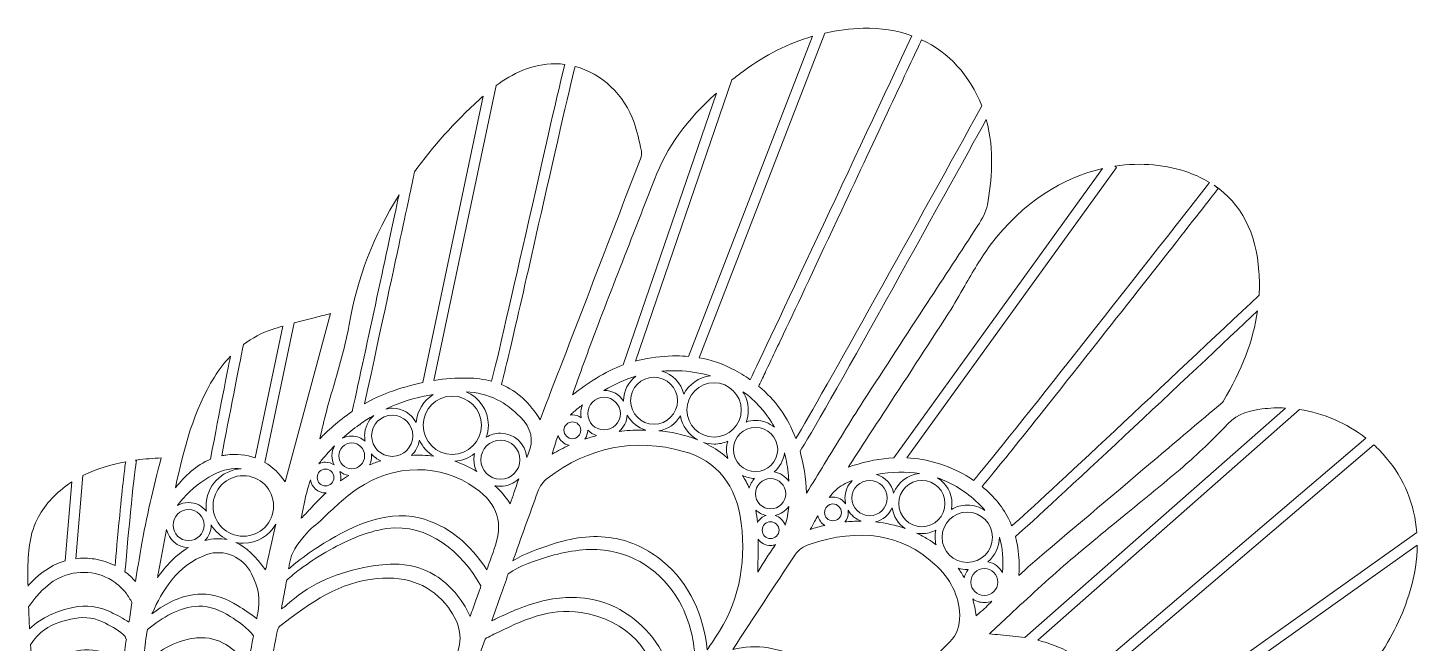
# Model space of a CAD drawing. Header units: millimetres. Extents: x -1647 to 2455, y -685 to 37.
# Drawn here: x -728.1 to -328.8, y -152.1 to 24.8 of the extents above; entities that cross this region are included whole.
import ezdxf

# ---------------------------------------------------------------- set-up
doc = ezdxf.new("R2010")
doc.units = ezdxf.units.MM
doc.header["$MEASUREMENT"] = 0
doc.layers.add('Layer 3', color=7, linetype='Continuous')

msp = doc.modelspace()

# ---------------------------------------------------------------- linework, layer by layer
at = {"layer": 'Layer 3', "lineweight": 0}
for points, knots in [([(-488.04, 24.69), (-482.97, 24.83), (-478.25, 24.08), (-473.99, 22.55), (-489.28, -10.12), (-515.58, -66.22), (-520.48, -76.31), (-522.05, -75.21), (-523.73, -74.19), (-525.53, -73.25), (-528.55, -71.69), (-531.75, -70.62), (-535.15, -70.02), (-535.15, -70.02), (-499.04, 23.3), (-499.04, 23.3), (-495.44, 24.12), (-491.77, 24.58), (-488.04, 24.69)], [0, 0, 0, 0, 1, 1, 1, 2, 2, 2, 3, 3, 3, 4, 4, 4, 5, 5, 5, 6, 6, 6, 6]), ([(-522.4, 12.38), (-516.11, 17.01), (-509.49, 20.35), (-502.62, 22.38), (-502.62, 22.38), (-538.21, -69.63), (-538.21, -69.63), (-539.34, -69.53), (-540.49, -69.48), (-541.67, -69.48), (-544.75, -69.48), (-547.99, -69.81), (-551.41, -70.49), (-552.09, -70.63), (-552.76, -70.79), (-553.42, -70.96), (-553.42, -70.96), (-525.74, 9.83), (-525.74, 9.83), (-524.66, 10.69), (-523.55, 11.54), (-522.4, 12.38)], [0, 0, 0, 0, 1, 1, 1, 2, 2, 2, 3, 3, 3, 4, 4, 4, 5, 5, 5, 6, 6, 6, 7, 7, 7, 7]), ([(-453.94, 2.35), (-470.94, -28.55), (-500.2, -81.39), (-507.36, -93.19), (-509.66, -87.16), (-513.21, -82.18), (-518.05, -78.17), (-518.04, -78.16), (-518.04, -78.15), (-518.03, -78.14), (-517.66, -77.38), (-517.12, -76.26), (-516.45, -74.84), (-515.16, -72.16), (-513.3, -68.22), (-510.89, -63.12), (-506.84, -54.55), (-501.22, -42.6), (-494.18, -27.6), (-484.44, -6.83), (-474.62, 14.15), (-471.22, 21.4), (-463.41, 17.77), (-457.39, 11.23), (-453.94, 2.35)], [0, 0, 0, 0, 1, 1, 1, 2, 2, 2, 3, 3, 3, 4, 4, 4, 5, 5, 5, 6, 6, 6, 7, 7, 7, 8, 8, 8, 8]), ([(-576.37, 14.47), (-576.37, 14.47), (-576.35, 14.47), (-576.35, 14.47), (-575.47, 14.47), (-574.6, 14.41), (-573.73, 14.3), (-575.08, 9.14), (-578.07, -3.87), (-584.2, -30.94), (-588.52, -50), (-593.36, -71.34), (-594.82, -76.76), (-596.95, -76.18), (-599.25, -75.87), (-601.72, -75.84), (-604.93, -75.8), (-608.14, -76.03), (-611.4, -76.54), (-611.4, -76.54), (-593.52, 8.21), (-593.52, 8.21), (-588.95, 11.6), (-583.28, 14.46), (-576.37, 14.47)], [0, 0, 0, 0, 1, 1, 1, 2, 2, 2, 3, 3, 3, 4, 4, 4, 5, 5, 5, 6, 6, 6, 7, 7, 7, 8, 8, 8, 8]), ([(-570.79, 13.73), (-563.19, 11.69), (-556.61, 5.61), (-553.84, -2.44), (-552.97, -4.98), (-552.4, -7.55), (-551.74, -10.66), (-551.62, -11.23), (-551.73, -12.04), (-552.04, -12.83), (-561.07, -36.39), (-570.3, -60.33), (-579.22, -83.48), (-579.22, -83.48), (-580.89, -87.82), (-580.89, -87.82), (-583.78, -82.98), (-587.45, -79.63), (-591.98, -77.73), (-591.8, -77.05), (-591.57, -76.14), (-591.27, -74.96), (-590.66, -72.51), (-589.83, -68.99), (-588.72, -64.2), (-586.65, -55.31), (-583.92, -43.26), (-581.28, -31.61), (-577.1, -13.19), (-572.45, 7.34), (-570.79, 13.73)], [0, 0, 0, 0, 1, 1, 1, 2, 2, 2, 3, 3, 3, 4, 4, 4, 5, 5, 5, 6, 6, 6, 7, 7, 7, 8, 8, 8, 9, 9, 9, 10, 10, 10, 10]), ([(-598.29, 4.22), (-597.95, 4.54), (-597.59, 4.86), (-597.23, 5.18), (-597.23, 5.18), (-614.59, -77.13), (-614.59, -77.13), (-617.74, -77.8), (-620.94, -78.72), (-624.22, -79.91), (-626.75, -80.83), (-629.12, -81.97), (-631.3, -83.21), (-621.01, -35.72), (-617.9, -21.1), (-616.97, -16.53), (-611.77, -9.35), (-605.55, -2.45), (-598.29, 4.22)], [0, 0, 0, 0, 1, 1, 1, 2, 2, 2, 3, 3, 3, 4, 4, 4, 5, 5, 5, 6, 6, 6, 6]), ([(-548.02, -18.8), (-544.46, -9.6), (-538.7, -1.54), (-530.19, 6.08), (-530.19, 6.08), (-556.97, -72.07), (-556.97, -72.07), (-562.45, -74.11), (-567.2, -77.29), (-571.59, -80.68), (-571.11, -79.36), (-570.64, -78.05), (-570.17, -76.74), (-568.28, -71.47), (-566.32, -66.04), (-564.29, -60.73), (-560.91, -51.89), (-557.41, -42.92), (-554.03, -34.24), (-552.02, -29.09), (-550.01, -23.95), (-548.02, -18.8)], [0, 0, 0, 0, 1, 1, 1, 2, 2, 2, 3, 3, 3, 4, 4, 4, 5, 5, 5, 6, 6, 6, 7, 7, 7, 7]), ([(-452.64, -1.51), (-452.64, -1.53), (-452.63, -1.55), (-452.63, -1.56), (-452.63, -1.56), (-452.63, -1.56), (-452.63, -1.56), (-450.11, -10.45), (-451.14, -19.32), (-452.31, -26.07), (-452.67, -28.09), (-453.85, -30.12), (-455.07, -32), (-459.86, -39.4), (-464.77, -46.89), (-469.51, -54.15), (-475.58, -63.43), (-481.86, -73.03), (-487.97, -82.52), (-491.82, -88.5), (-495.58, -94.67), (-499.21, -100.64), (-500.87, -103.36), (-502.58, -106.18), (-504.28, -108.94), (-504.5, -104.57), (-505.13, -100.55), (-506.16, -96.87), (-501.27, -89.68), (-463.57, -21.35), (-452.64, -1.51)], [0, 0, 0, 0, 1, 1, 1, 2, 2, 2, 3, 3, 3, 4, 4, 4, 5, 5, 5, 6, 6, 6, 7, 7, 7, 8, 8, 8, 9, 9, 9, 10, 10, 10, 10]), ([(-419.19, -15.63), (-419.19, -15.63), (-479.18, -98.79), (-479.18, -98.79), (-483.01, -98.97), (-486.95, -99.71), (-490.99, -101.01), (-491.39, -101.14), (-491.79, -101.27), (-492.24, -101.43), (-492.05, -101.08), (-491.88, -100.78), (-491.69, -100.49), (-488.59, -95.75), (-485.49, -91.01), (-482.39, -86.27), (-476.16, -76.75), (-469.72, -66.91), (-463.45, -57.18), (-461.8, -54.61), (-460.26, -51.92), (-458.78, -49.31), (-456.53, -45.38), (-454.21, -41.31), (-451.48, -37.68), (-442.04, -25.09), (-430.43, -18.22), (-419.19, -15.63)], [0, 0, 0, 0, 1, 1, 1, 2, 2, 2, 3, 3, 3, 4, 4, 4, 5, 5, 5, 6, 6, 6, 7, 7, 7, 8, 8, 8, 9, 9, 9, 9]), ([(-394.42, -16.8), (-392.25, -17.59), (-390.25, -18.54), (-388.43, -19.64), (-412.8, -50.81), (-448.78, -96.52), (-456.26, -105.25), (-456.95, -104.78), (-457.68, -104.33), (-458.43, -103.89), (-463.78, -100.77), (-469.48, -99.07), (-475.48, -98.79), (-475.48, -98.79), (-415.24, -15.28), (-415.24, -15.28), (-415.24, -15.28), (-415.69, -14.95), (-415.69, -14.95), (-408.02, -13.77), (-400.65, -14.54), (-394.42, -16.8)], [0, 0, 0, 0, 1, 1, 1, 2, 2, 2, 3, 3, 3, 4, 4, 4, 5, 5, 5, 6, 6, 6, 7, 7, 7, 7]), ([(-639.99, -77.32), (-638.4, -71.85), (-636.75, -66.19), (-635.76, -60.49), (-633.42, -47.18), (-628.68, -34.8), (-621.42, -23.16), (-624.51, -37.66), (-630.75, -66.49), (-634.85, -85.43), (-638.94, -88.22), (-642.15, -91.19), (-644.22, -93.31), (-643.62, -90.8), (-642.84, -87.6), (-642.3, -85.55), (-641.58, -82.8), (-640.77, -80.02), (-639.99, -77.32)], [0, 0, 0, 0, 1, 1, 1, 2, 2, 2, 3, 3, 3, 4, 4, 4, 5, 5, 5, 6, 6, 6, 6]), ([(-385.97, -21.37), (-385.97, -21.37), (-387.15, -20.45), (-387.15, -20.45), (-379.37, -25.69), (-375.04, -34.01), (-374.25, -45.28), (-374.09, -47.52), (-374.08, -49.76), (-374.21, -52.01), (-399.66, -76.01), (-435.69, -109.8), (-445.3, -118.34), (-445.49, -117.87), (-445.68, -117.4), (-445.9, -116.95), (-447.67, -113.18), (-450.33, -109.86), (-453.85, -107.03), (-450.77, -103.44), (-442.62, -93.4), (-419.9, -64.59), (-403, -43.15), (-386.14, -21.59), (-385.97, -21.37)], [0, 0, 0, 0, 1, 1, 1, 2, 2, 2, 3, 3, 3, 4, 4, 4, 5, 5, 5, 6, 6, 6, 7, 7, 7, 8, 8, 8, 8]), ([(-645.42, -58.4), (-644.01, -58.05), (-642.56, -57.68), (-641.1, -57.3), (-641.1, -57.3), (-654.13, -105.64), (-654.13, -105.64), (-655.84, -103.25), (-657.78, -101.4), (-659.94, -100.1), (-659.94, -100.1), (-651.52, -59.98), (-651.52, -59.98), (-649.53, -59.44), (-647.5, -58.93), (-645.42, -58.4)], [0, 0, 0, 0, 1, 1, 1, 2, 2, 2, 3, 3, 3, 4, 4, 4, 5, 5, 5, 5]), ([(-384.53, -82.57), (-384.79, -82.99), (-385.28, -83.37), (-385.8, -83.77), (-386.01, -83.94), (-386.22, -84.1), (-386.42, -84.27), (-392.04, -89.02), (-397.67, -93.78), (-403.3, -98.54), (-414.71, -108.17), (-426.5, -118.13), (-438.08, -127.95), (-439.74, -129.35), (-441.36, -130.85), (-442.92, -132.3), (-443.03, -132.4), (-443.13, -132.49), (-443.23, -132.59), (-443, -128.54), (-443.35, -124.8), (-444.27, -121.39), (-434.7, -113.08), (-393.15, -73.99), (-374.67, -56.57), (-375.9, -65.03), (-379.16, -73.62), (-384.53, -82.57)], [0, 0, 0, 0, 1, 1, 1, 2, 2, 2, 3, 3, 3, 4, 4, 4, 5, 5, 5, 6, 6, 6, 7, 7, 7, 8, 8, 8, 9, 9, 9, 9]), ([(-657.9, -61.87), (-656.86, -61.53), (-655.82, -61.21), (-654.78, -60.9), (-654.78, -60.9), (-662.72, -98.76), (-662.72, -98.76), (-665.28, -97.83), (-668.09, -97.57), (-671.16, -97.97), (-671.58, -98.03), (-671.99, -98.1), (-672.39, -98.18), (-670.21, -86.86), (-667.45, -72.71), (-666.11, -66.18), (-663.6, -64.29), (-660.86, -62.85), (-657.9, -61.87)], [0, 0, 0, 0, 1, 1, 1, 2, 2, 2, 3, 3, 3, 4, 4, 4, 5, 5, 5, 6, 6, 6, 6]), ([(-674.5, -75.55), (-673.09, -73.29), (-671.53, -71.28), (-669.85, -69.52), (-670.93, -74.91), (-672.71, -83.95), (-675.64, -99.17), (-679.75, -100.88), (-682.88, -103.99), (-685.71, -107.4), (-683.19, -95.93), (-680.48, -85.11), (-674.5, -75.55)], [0, 0, 0, 0, 1, 1, 1, 2, 2, 2, 3, 3, 3, 4, 4, 4, 4]), ([(-556.87, -82.36), (-556.87, -82.39), (-556.87, -82.42), (-556.87, -82.45), (-558.06, -80.61), (-560.13, -79.38), (-562.48, -79.38), (-562.5, -79.38), (-562.52, -79.39), (-562.53, -79.39), (-559.48, -77.61), (-556.42, -76.26), (-553.31, -75.33), (-555.47, -76.92), (-556.87, -79.48), (-556.87, -82.36)], [0, 0, 0, 0, 1, 1, 1, 2, 2, 2, 3, 3, 3, 4, 4, 4, 5, 5, 5, 5]), ([(-541.38, -82.36), (-541.38, -86.08), (-544.4, -89.11), (-548.12, -89.11), (-551.84, -89.11), (-554.87, -86.08), (-554.87, -82.36), (-554.87, -78.64), (-551.84, -75.62), (-548.12, -75.62), (-544.4, -75.62), (-541.38, -78.64), (-541.38, -82.36)], [0, 0, 0, 0, 1, 1, 1, 2, 2, 2, 3, 3, 3, 4, 4, 4, 4]), ([(-539.58, -80.49), (-540.28, -77.28), (-542.75, -74.72), (-545.92, -73.9), (-544.37, -73.76), (-542.81, -73.71), (-541.22, -73.76), (-537.92, -73.85), (-534.79, -74.36), (-531.88, -75.23), (-535.23, -75.58), (-538.09, -77.63), (-539.58, -80.49)], [0, 0, 0, 0, 1, 1, 1, 2, 2, 2, 3, 3, 3, 4, 4, 4, 4]), ([(-584.31, -97.76), (-584.44, -98.06), (-584.56, -98.36), (-584.68, -98.66), (-585.02, -94.77), (-588.29, -91.7), (-592.27, -91.7), (-593.76, -91.7), (-595.15, -92.13), (-596.33, -92.88), (-595.94, -91.79), (-595.73, -90.62), (-595.73, -89.4), (-595.73, -85.1), (-598.36, -81.4), (-602.1, -79.82), (-599.07, -79.95), (-596.07, -80.57), (-593.18, -82.06), (-590.97, -83.19), (-588.76, -84.85), (-586.61, -87), (-583.3, -90.3), (-582.57, -93.72), (-584.31, -97.76)], [0, 0, 0, 0, 1, 1, 1, 2, 2, 2, 3, 3, 3, 4, 4, 4, 5, 5, 5, 6, 6, 6, 7, 7, 7, 8, 8, 8, 8]), ([(-530.86, -92.82), (-535.17, -92.82), (-538.68, -89.31), (-538.68, -85), (-538.68, -80.69), (-535.17, -77.18), (-530.86, -77.18), (-526.54, -77.18), (-523.04, -80.69), (-523.04, -85), (-523.04, -89.31), (-526.54, -92.82), (-530.86, -92.82)], [0, 0, 0, 0, 1, 1, 1, 2, 2, 2, 3, 3, 3, 4, 4, 4, 4]), ([(-522.55, -79.77), (-518.82, -82.43), (-515.76, -85.89), (-513.53, -90), (-514.99, -88.76), (-516.87, -88.01), (-518.93, -88.01), (-519.89, -88.01), (-520.81, -88.18), (-521.67, -88.48), (-521.26, -87.4), (-521.03, -86.22), (-521.03, -85), (-521.03, -83.08), (-521.59, -81.28), (-522.55, -79.77)], [0, 0, 0, 0, 1, 1, 1, 2, 2, 2, 3, 3, 3, 4, 4, 4, 5, 5, 5, 5]), ([(-616.46, -88.6), (-617.81, -86.17), (-620.41, -84.52), (-623.38, -84.52), (-624.01, -84.52), (-624.63, -84.6), (-625.22, -84.74), (-621.24, -82.85), (-617.03, -81.53), (-612.56, -80.77), (-612.25, -80.71), (-611.94, -80.66), (-611.62, -80.61), (-614.33, -82.31), (-616.2, -85.24), (-616.46, -88.6)], [0, 0, 0, 0, 1, 1, 1, 2, 2, 2, 3, 3, 3, 4, 4, 4, 5, 5, 5, 5]), ([(-597.73, -89.4), (-597.73, -94.02), (-601.49, -97.78), (-606.11, -97.78), (-610.73, -97.78), (-614.49, -94.02), (-614.49, -89.4), (-614.49, -84.78), (-610.73, -81.02), (-606.11, -81.02), (-601.49, -81.02), (-597.73, -84.78), (-597.73, -89.4)], [0, 0, 0, 0, 1, 1, 1, 2, 2, 2, 3, 3, 3, 4, 4, 4, 4]), ([(-569.07, -87.23), (-569.78, -86.73), (-570.65, -86.44), (-571.59, -86.44), (-571.79, -86.44), (-571.98, -86.46), (-572.17, -86.48), (-571.88, -86.18), (-571.57, -85.88), (-571.23, -85.6), (-570.37, -84.88), (-569.52, -84.19), (-568.67, -83.54), (-568.99, -84.32), (-569.17, -85.18), (-569.17, -86.07), (-569.17, -86.47), (-569.13, -86.86), (-569.07, -87.23)], [0, 0, 0, 0, 1, 1, 1, 2, 2, 2, 3, 3, 3, 4, 4, 4, 5, 5, 5, 6, 6, 6, 6]), ([(-562.48, -81.38), (-559.9, -81.38), (-557.79, -83.49), (-557.79, -86.07), (-557.79, -88.66), (-559.9, -90.76), (-562.48, -90.76), (-565.07, -90.76), (-567.17, -88.66), (-567.17, -86.07), (-567.17, -83.49), (-565.07, -81.38), (-562.48, -81.38)], [0, 0, 0, 0, 1, 1, 1, 2, 2, 2, 3, 3, 3, 4, 4, 4, 4]), ([(-631.3, -92.44), (-631.3, -92.98), (-631.24, -93.51), (-631.14, -94.02), (-632.16, -93.08), (-633.51, -92.5), (-635.01, -92.5), (-635.95, -92.5), (-636.84, -92.73), (-637.63, -93.14), (-636.08, -91.74), (-634.49, -90.45), (-632.86, -89.28), (-632.86, -89.28), (-632.62, -89.33), (-632.62, -89.33), (-632.6, -89.24), (-632.58, -89.15), (-632.56, -89.06), (-631.3, -88.16), (-630, -87.33), (-628.68, -86.57), (-630.29, -88.02), (-631.3, -90.11), (-631.3, -92.44)], [0, 0, 0, 0, 1, 1, 1, 2, 2, 2, 3, 3, 3, 4, 4, 4, 5, 5, 5, 6, 6, 6, 7, 7, 7, 8, 8, 8, 8]), ([(-623.38, -86.52), (-620.12, -86.52), (-617.47, -89.18), (-617.47, -92.44), (-617.47, -95.7), (-620.12, -98.36), (-623.38, -98.36), (-626.64, -98.36), (-629.3, -95.7), (-629.3, -92.44), (-629.3, -89.18), (-626.64, -86.52), (-623.38, -86.52)], [0, 0, 0, 0, 1, 1, 1, 2, 2, 2, 3, 3, 3, 4, 4, 4, 4]), ([(-550.43, -90.8), (-550.88, -90.79), (-551.34, -90.78), (-551.79, -90.78), (-553.95, -90.78), (-556.07, -90.91), (-558.16, -91.17), (-556.82, -90.03), (-555.94, -88.38), (-555.82, -86.52), (-554.69, -88.6), (-552.75, -90.17), (-550.43, -90.8)], [0, 0, 0, 0, 1, 1, 1, 2, 2, 2, 3, 3, 3, 4, 4, 4, 4]), ([(-535.6, -93.59), (-539.64, -91.97), (-543.64, -91.28), (-546.77, -91.01), (-544.1, -90.59), (-541.82, -88.96), (-540.53, -86.7), (-540.01, -89.67), (-538.15, -92.18), (-535.6, -93.59)], [0, 0, 0, 0, 1, 1, 1, 2, 2, 2, 3, 3, 3, 3]), ([(-373.33, -84.72), (-371.1, -84.44), (-368.85, -84.36), (-366.62, -84.47), (-366.62, -84.47), (-441.53, -150.46), (-441.53, -150.46), (-443.81, -150.1), (-446.15, -149.88), (-448.58, -149.66), (-449.61, -149.56), (-450.67, -149.46), (-451.74, -149.35), (-449.8, -147.56), (-447.86, -145.76), (-445.98, -144), (-440.6, -138.98), (-435.03, -133.8), (-429.38, -128.95), (-423.64, -124.03), (-417.68, -119.17), (-411.92, -114.47), (-406.98, -110.45), (-401.88, -106.28), (-396.93, -102.09), (-392.73, -98.54), (-388.5, -94.52), (-383.22, -89.04), (-380.25, -85.96), (-376.55, -85.13), (-373.33, -84.72)], [0, 0, 0, 0, 1, 1, 1, 2, 2, 2, 3, 3, 3, 4, 4, 4, 5, 5, 5, 6, 6, 6, 7, 7, 7, 8, 8, 8, 9, 9, 9, 10, 10, 10, 10]), ([(-362.55, -84.88), (-355.67, -85.93), (-349.09, -88.76), (-343.57, -93.08), (-343.57, -93.08), (-421.88, -159.88), (-421.88, -159.88), (-425.74, -155.8), (-431.06, -152.9), (-437.81, -151.2), (-437.82, -151.2), (-437.82, -151.2), (-437.83, -151.2), (-437.83, -151.2), (-362.55, -84.88), (-362.55, -84.88)], [0, 0, 0, 0, 1, 1, 1, 2, 2, 2, 3, 3, 3, 4, 4, 4, 5, 5, 5, 5]), ([(-571.59, -88.44), (-570.26, -88.44), (-569.17, -89.52), (-569.17, -90.85), (-569.17, -92.18), (-570.26, -93.27), (-571.59, -93.27), (-572.92, -93.27), (-574, -92.18), (-574, -90.85), (-574, -89.52), (-572.92, -88.44), (-571.59, -88.44)], [0, 0, 0, 0, 1, 1, 1, 2, 2, 2, 3, 3, 3, 4, 4, 4, 4]), ([(-567.18, -90.84), (-566.47, -91.53), (-565.61, -92.07), (-564.65, -92.4), (-565.77, -92.69), (-566.89, -93.02), (-567.98, -93.39), (-567.48, -92.67), (-567.17, -91.8), (-567.17, -90.85), (-567.17, -90.85), (-567.18, -90.84), (-567.18, -90.84)], [0, 0, 0, 0, 1, 1, 1, 2, 2, 2, 3, 3, 3, 4, 4, 4, 4]), ([(-518.93, -90.01), (-515.42, -90.01), (-512.57, -92.87), (-512.57, -96.37), (-512.57, -99.88), (-515.42, -102.73), (-518.93, -102.73), (-522.43, -102.73), (-525.29, -99.88), (-525.29, -96.37), (-525.29, -92.87), (-522.43, -90.01), (-518.93, -90.01)], [0, 0, 0, 0, 1, 1, 1, 2, 2, 2, 3, 3, 3, 4, 4, 4, 4]), ([(-640.1, -100.76), (-640.8, -100.3), (-641.63, -100.03), (-642.53, -100.03), (-643.23, -100.03), (-643.89, -100.2), (-644.47, -100.49), (-644.18, -100.08), (-643.87, -99.67), (-643.54, -99.27), (-642.36, -97.89), (-641.17, -96.59), (-639.94, -95.36), (-640.43, -96.2), (-640.71, -97.17), (-640.71, -98.2), (-640.71, -99.12), (-640.49, -99.99), (-640.1, -100.76)], [0, 0, 0, 0, 1, 1, 1, 2, 2, 2, 3, 3, 3, 4, 4, 4, 5, 5, 5, 6, 6, 6, 6]), ([(-635.01, -94.5), (-632.96, -94.5), (-631.3, -96.16), (-631.3, -98.2), (-631.3, -100.25), (-632.96, -101.91), (-635.01, -101.91), (-637.05, -101.91), (-638.71, -100.25), (-638.71, -98.2), (-638.71, -96.16), (-637.05, -94.5), (-635.01, -94.5)], [0, 0, 0, 0, 1, 1, 1, 2, 2, 2, 3, 3, 3, 4, 4, 4, 4]), ([(-611.4, -98.33), (-611.41, -98.33), (-611.42, -98.33), (-611.44, -98.33), (-613.55, -98.04), (-615.69, -97.96), (-617.83, -98.07), (-616.65, -96.91), (-615.83, -95.39), (-615.56, -93.69), (-614.68, -95.63), (-613.22, -97.25), (-611.4, -98.33)], [0, 0, 0, 0, 1, 1, 1, 2, 2, 2, 3, 3, 3, 4, 4, 4, 4]), ([(-597.89, -99.32), (-597.89, -96.22), (-595.37, -93.7), (-592.27, -93.7), (-589.17, -93.7), (-586.65, -96.22), (-586.65, -99.32), (-586.65, -102.42), (-589.17, -104.94), (-592.27, -104.94), (-595.37, -104.94), (-597.89, -102.42), (-597.89, -99.32)], [0, 0, 0, 0, 1, 1, 1, 2, 2, 2, 3, 3, 3, 4, 4, 4, 4]), ([(-539.63, -96.92), (-529.98, -99.62), (-524.41, -106.56), (-523.07, -117.53), (-521.57, -129.89), (-524.04, -140.93), (-530.41, -150.35), (-531.23, -151.56), (-532.05, -152.78), (-532.87, -154), (-533.74, -144.23), (-537.96, -134.78), (-545.66, -128.46), (-549.74, -125.1), (-554.67, -122.7), (-559.89, -121.82), (-565.87, -120.81), (-571.91, -121.79), (-577.61, -123.67), (-581.17, -124.85), (-585.27, -126.21), (-588.67, -128.36), (-586.32, -121.75), (-583.93, -115.07), (-581.51, -108.48), (-580.97, -107), (-579.92, -105.54), (-578.79, -104.67), (-566.84, -95.6), (-553.67, -92.99), (-539.63, -96.92)], [0, 0, 0, 0, 1, 1, 1, 2, 2, 2, 3, 3, 3, 4, 4, 4, 5, 5, 5, 6, 6, 6, 7, 7, 7, 8, 8, 8, 9, 9, 9, 10, 10, 10, 10]), ([(-572.49, -95.17), (-574.16, -95.92), (-575.79, -96.77), (-577.38, -97.72), (-577.24, -97.24), (-577.1, -96.78), (-576.97, -96.31), (-576.58, -94.97), (-576.19, -93.65), (-575.72, -92.38), (-575.2, -93.79), (-573.99, -94.86), (-572.49, -95.17)], [0, 0, 0, 0, 1, 1, 1, 2, 2, 2, 3, 3, 3, 4, 4, 4, 4]), ([(-526.87, -98.98), (-527.39, -98.51), (-527.92, -98.05), (-528.48, -97.62), (-530.23, -96.27), (-532.08, -95.19), (-533.94, -94.32), (-532.97, -94.64), (-531.94, -94.82), (-530.86, -94.82), (-529.47, -94.82), (-528.14, -94.53), (-526.95, -94.01), (-527.17, -94.76), (-527.29, -95.55), (-527.29, -96.37), (-527.29, -97.28), (-527.14, -98.16), (-526.87, -98.98)], [0, 0, 0, 0, 1, 1, 1, 2, 2, 2, 3, 3, 3, 4, 4, 4, 5, 5, 5, 6, 6, 6, 6]), ([(-341.24, -95.03), (-340.01, -96.16), (-338.84, -97.36), (-337.75, -98.64), (-332.5, -104.82), (-329.51, -112.2), (-328.89, -120.24), (-328.89, -120.24), (-414.2, -180.99), (-414.2, -180.99), (-414.29, -179.4), (-414.43, -177.81), (-414.63, -176.22), (-415.33, -170.7), (-417.11, -166.01), (-419.95, -162.18), (-419.95, -162.18), (-341.24, -95.03), (-341.24, -95.03)], [0, 0, 0, 0, 1, 1, 1, 2, 2, 2, 3, 3, 3, 4, 4, 4, 5, 5, 5, 6, 6, 6, 6]), ([(-689.78, -98.78), (-692.09, -107.35), (-694.02, -115.98), (-695.51, -124.46), (-696.06, -127.61), (-696.61, -130.84), (-697.18, -134.28), (-698.09, -133.26), (-699.1, -132.34), (-700.18, -131.53), (-699.18, -120), (-697.42, -101.5), (-696.84, -99.4), (-694.39, -99.08), (-692.02, -98.9), (-689.78, -98.78)], [0, 0, 0, 0, 1, 1, 1, 2, 2, 2, 3, 3, 3, 4, 4, 4, 5, 5, 5, 5]), ([(-696.85, -99.41), (-696.87, -99.46), (-696.91, -99.53), (-696.98, -99.62), (-696.98, -99.62), (-697.2, -99.45), (-697.2, -99.45), (-697.08, -99.44), (-696.96, -99.42), (-696.85, -99.41)], [0, 0, 0, 0, 1, 1, 1, 2, 2, 2, 3, 3, 3, 3]), ([(-629.33, -97.66), (-628.59, -98.5), (-627.68, -99.18), (-626.66, -99.64), (-627.76, -99.98), (-628.85, -100.37), (-629.93, -100.81), (-629.53, -100.03), (-629.3, -99.14), (-629.3, -98.2), (-629.3, -98.02), (-629.31, -97.84), (-629.33, -97.66)], [0, 0, 0, 0, 1, 1, 1, 2, 2, 2, 3, 3, 3, 4, 4, 4, 4]), ([(-599.09, -102.71), (-601.06, -101.49), (-603.16, -100.51), (-605.36, -99.75), (-603.23, -99.6), (-601.27, -98.8), (-599.68, -97.54), (-599.82, -98.11), (-599.89, -98.71), (-599.89, -99.32), (-599.89, -100.54), (-599.6, -101.69), (-599.09, -102.71)], [0, 0, 0, 0, 1, 1, 1, 2, 2, 2, 3, 3, 3, 4, 4, 4, 4]), ([(-513.61, -102.82), (-511.98, -101.48), (-510.87, -99.53), (-510.62, -97.33), (-510.06, -99.44), (-509.68, -101.65), (-509.5, -103.96), (-509.5, -103.96), (-509.46, -104.48), (-509.46, -104.48), (-509.43, -104.81), (-509.4, -105.15), (-509.38, -105.49), (-510.35, -104.09), (-511.86, -103.1), (-513.61, -102.82)], [0, 0, 0, 0, 1, 1, 1, 2, 2, 2, 3, 3, 3, 4, 4, 4, 5, 5, 5, 5]), ([(-712.26, -103.86), (-708.3, -101.87), (-704.09, -100.65), (-699.97, -99.9), (-700.31, -101.94), (-700.82, -106.2), (-701.71, -115.43), (-702.27, -121.18), (-702.79, -126.92), (-703.04, -129.75), (-704.88, -128.81), (-706.86, -128.15), (-708.91, -127.85), (-710.7, -127.58), (-712.52, -127.56), (-714.3, -127.77), (-714.3, -127.77), (-712.26, -103.86), (-712.26, -103.86)], [0, 0, 0, 0, 1, 1, 1, 2, 2, 2, 3, 3, 3, 4, 4, 4, 5, 5, 5, 6, 6, 6, 6]), ([(-676.88, -112.62), (-676.88, -113.14), (-676.84, -113.65), (-676.76, -114.15), (-677.95, -112.61), (-679.8, -111.62), (-681.89, -111.62), (-683.05, -111.62), (-684.14, -111.93), (-685.08, -112.47), (-680.99, -106.88), (-673.77, -101.89), (-668.52, -101.84), (-668.48, -101.84), (-668.44, -101.84), (-668.4, -101.84), (-667.87, -101.84), (-667.35, -101.87), (-666.83, -101.93), (-672.43, -102.28), (-676.88, -106.94), (-676.88, -112.62)], [0, 0, 0, 0, 1, 1, 1, 2, 2, 2, 3, 3, 3, 4, 4, 4, 5, 5, 5, 6, 6, 6, 7, 7, 7, 7]), ([(-648.72, -121.31), (-646.75, -118.92), (-645.14, -118.01), (-643.43, -116.35), (-640.27, -113.3), (-637.01, -110.14), (-633.41, -107.69), (-622.7, -100.42), (-609.39, -100.34), (-599.5, -107.48), (-592.92, -112.23), (-591.32, -117.54), (-594.14, -125.26), (-594.83, -127.14), (-595.51, -129.03), (-596.19, -130.93), (-600.76, -123.88), (-607.31, -118), (-615.67, -116.02), (-625.85, -113.6), (-636.22, -118.96), (-644.57, -124.31), (-647, -125.87), (-649.34, -127.54), (-651.56, -129.38), (-652.08, -129.81), (-652.61, -130.25), (-653.15, -130.7), (-653.06, -130.19), (-652.98, -129.67), (-652.9, -129.15), (-652.39, -125.86), (-650.71, -123.71), (-648.72, -121.31)], [0, 0, 0, 0, 1, 1, 1, 2, 2, 2, 3, 3, 3, 4, 4, 4, 5, 5, 5, 6, 6, 6, 7, 7, 7, 8, 8, 8, 9, 9, 9, 10, 10, 10, 11, 11, 11, 11]), ([(-642.53, -102.03), (-641.2, -102.03), (-640.12, -103.11), (-640.12, -104.44), (-640.12, -105.77), (-641.2, -106.86), (-642.53, -106.86), (-643.86, -106.86), (-644.94, -105.77), (-644.94, -104.44), (-644.94, -103.11), (-643.86, -102.03), (-642.53, -102.03)], [0, 0, 0, 0, 1, 1, 1, 2, 2, 2, 3, 3, 3, 4, 4, 4, 4]), ([(-638.46, -102.74), (-637.72, -103.3), (-636.84, -103.69), (-635.89, -103.84), (-636.68, -104.33), (-637.46, -104.85), (-638.22, -105.4), (-638.15, -105.09), (-638.12, -104.77), (-638.12, -104.44), (-638.12, -103.84), (-638.24, -103.26), (-638.46, -102.74)], [0, 0, 0, 0, 1, 1, 1, 2, 2, 2, 3, 3, 3, 4, 4, 4, 4]), ([(-520.76, -107.47), (-521.32, -106.19), (-521.98, -104.97), (-522.72, -103.82), (-521.67, -104.36), (-520.48, -104.68), (-519.23, -104.73), (-519.95, -105.49), (-520.48, -106.43), (-520.76, -107.47)], [0, 0, 0, 0, 1, 1, 1, 2, 2, 2, 3, 3, 3, 3]), ([(-479.25, -108.95), (-479.76, -106.38), (-481.68, -104.32), (-484.16, -103.58), (-479.77, -102.8), (-475.64, -102.71), (-471.77, -103.31), (-475.22, -103.56), (-478.11, -105.84), (-479.25, -108.95)], [0, 0, 0, 0, 1, 1, 1, 2, 2, 2, 3, 3, 3, 3]), ([(-728.09, -132.67), (-728.12, -127.24), (-727.94, -121.52), (-725.45, -116.47), (-723.58, -112.69), (-720.54, -109.25), (-716.68, -106.5), (-716.26, -106.21), (-715.85, -105.94), (-715.43, -105.67), (-715.43, -105.67), (-717.36, -128.38), (-717.36, -128.38), (-718.17, -128.61), (-718.96, -128.89), (-719.73, -129.23), (-722.69, -130.52), (-725.48, -132.63), (-727.78, -135.32), (-727.87, -135.43), (-727.96, -135.53), (-728.05, -135.64), (-728.07, -134.59), (-728.08, -133.62), (-728.09, -132.67)], [0, 0, 0, 0, 1, 1, 1, 2, 2, 2, 3, 3, 3, 4, 4, 4, 5, 5, 5, 6, 6, 6, 7, 7, 7, 8, 8, 8, 8]), ([(-666.17, -121.32), (-670.97, -121.32), (-674.88, -117.42), (-674.88, -112.62), (-674.88, -107.82), (-670.97, -103.91), (-666.17, -103.91), (-661.37, -103.91), (-657.47, -107.82), (-657.47, -112.62), (-657.47, -117.42), (-661.37, -121.32), (-666.17, -121.32)], [0, 0, 0, 0, 1, 1, 1, 2, 2, 2, 3, 3, 3, 4, 4, 4, 4]), ([(-642.53, -108.86), (-642.48, -108.86), (-642.44, -108.85), (-642.39, -108.85), (-643.98, -110.35), (-645.51, -111.95), (-646.99, -113.5), (-647.82, -114.38), (-648.67, -115.27), (-649.53, -116.15), (-649.23, -114.9), (-648.99, -113.65), (-648.74, -112.43), (-648.24, -109.91), (-647.74, -107.46), (-646.89, -105.12), (-646.56, -107.24), (-644.73, -108.86), (-642.53, -108.86)], [0, 0, 0, 0, 1, 1, 1, 2, 2, 2, 3, 3, 3, 4, 4, 4, 5, 5, 5, 6, 6, 6, 6]), ([(-592.27, -106.94), (-590.23, -106.94), (-588.38, -106.13), (-587.01, -104.82), (-587.47, -106.13), (-587.92, -107.46), (-588.38, -108.82), (-588.72, -109.85), (-589.08, -110.9), (-589.44, -111.95), (-590.76, -110.05), (-592.23, -108.32), (-593.84, -106.78), (-593.33, -106.88), (-592.81, -106.94), (-592.27, -106.94)], [0, 0, 0, 0, 1, 1, 1, 2, 2, 2, 3, 3, 3, 4, 4, 4, 5, 5, 5, 5]), ([(-514.62, -113.46), (-517.02, -113.46), (-518.98, -111.5), (-518.98, -109.1), (-518.98, -106.69), (-517.02, -104.73), (-514.62, -104.73), (-512.21, -104.73), (-510.25, -106.69), (-510.25, -109.1), (-510.25, -111.5), (-512.21, -113.46), (-514.62, -113.46)], [0, 0, 0, 0, 1, 1, 1, 2, 2, 2, 3, 3, 3, 4, 4, 4, 4]), ([(-493.24, -110.34), (-493.24, -110.91), (-493.16, -111.46), (-493.04, -111.99), (-493.83, -110.82), (-495.17, -110.04), (-496.69, -110.04), (-497.07, -110.04), (-497.42, -110.1), (-497.77, -110.18), (-497.19, -109.42), (-496.58, -108.71), (-495.91, -108.06), (-494.69, -106.88), (-493.01, -106), (-491.14, -105.33), (-492.43, -106.61), (-493.24, -108.38), (-493.24, -110.34)], [0, 0, 0, 0, 1, 1, 1, 2, 2, 2, 3, 3, 3, 4, 4, 4, 5, 5, 5, 6, 6, 6, 6]), ([(-481.11, -110.34), (-481.11, -113.14), (-483.38, -115.41), (-486.17, -115.41), (-488.97, -115.41), (-491.24, -113.14), (-491.24, -110.34), (-491.24, -107.55), (-488.97, -105.28), (-486.17, -105.28), (-483.38, -105.28), (-481.11, -107.55), (-481.11, -110.34)], [0, 0, 0, 0, 1, 1, 1, 2, 2, 2, 3, 3, 3, 4, 4, 4, 4]), ([(-464.49, -111.92), (-464.49, -115.58), (-467.47, -118.56), (-471.13, -118.56), (-474.79, -118.56), (-477.77, -115.58), (-477.77, -111.92), (-477.77, -108.26), (-474.79, -105.28), (-471.13, -105.28), (-467.47, -105.28), (-464.49, -108.26), (-464.49, -111.92)], [0, 0, 0, 0, 1, 1, 1, 2, 2, 2, 3, 3, 3, 4, 4, 4, 4]), ([(-458.09, -112.37), (-459.75, -112.37), (-461.31, -112.82), (-462.65, -113.59), (-462.55, -113.05), (-462.49, -112.49), (-462.49, -111.92), (-462.49, -108.82), (-464.14, -106.09), (-466.6, -104.57), (-462.32, -106.03), (-458.43, -108.44), (-454.94, -111.82), (-454.25, -112.49), (-453.61, -113.18), (-453.01, -113.9), (-454.47, -112.94), (-456.22, -112.37), (-458.09, -112.37)], [0, 0, 0, 0, 1, 1, 1, 2, 2, 2, 3, 3, 3, 4, 4, 4, 5, 5, 5, 6, 6, 6, 6]), ([(-681.89, -113.62), (-679.42, -113.62), (-677.42, -115.62), (-677.42, -118.09), (-677.42, -120.55), (-679.42, -122.55), (-681.89, -122.55), (-684.35, -122.55), (-686.35, -120.55), (-686.35, -118.09), (-686.35, -115.62), (-684.35, -113.62), (-681.89, -113.62)], [0, 0, 0, 0, 1, 1, 1, 2, 2, 2, 3, 3, 3, 4, 4, 4, 4]), ([(-518.41, -117.32), (-518.51, -116.11), (-518.66, -114.95), (-518.86, -113.82), (-518.03, -114.57), (-517.01, -115.1), (-515.88, -115.33), (-516.95, -115.65), (-517.85, -116.37), (-518.41, -117.32)], [0, 0, 0, 0, 1, 1, 1, 2, 2, 2, 3, 3, 3, 3]), ([(-513.35, -115.33), (-511.72, -115), (-510.32, -114.04), (-509.39, -112.72), (-509.55, -114.55), (-509.87, -116.37), (-510.43, -118.16), (-510.89, -116.81), (-511.98, -115.74), (-513.35, -115.33)], [0, 0, 0, 0, 1, 1, 1, 2, 2, 2, 3, 3, 3, 3]), ([(-499.06, -118.18), (-500.45, -118.51), (-501.84, -118.9), (-503.22, -119.36), (-502.79, -118.6), (-502.38, -117.84), (-501.97, -117.1), (-501.65, -116.5), (-501.34, -115.92), (-501.02, -115.35), (-500.77, -116.54), (-500.05, -117.55), (-499.06, -118.18)], [0, 0, 0, 0, 1, 1, 1, 2, 2, 2, 3, 3, 3, 4, 4, 4, 4]), ([(-496.69, -112.04), (-495.36, -112.04), (-494.28, -113.13), (-494.28, -114.46), (-494.28, -115.79), (-495.36, -116.87), (-496.69, -116.87), (-498.02, -116.87), (-499.11, -115.79), (-499.11, -114.46), (-499.11, -113.13), (-498.02, -112.04), (-496.69, -112.04)], [0, 0, 0, 0, 1, 1, 1, 2, 2, 2, 3, 3, 3, 4, 4, 4, 4]), ([(-492.34, -113.79), (-491.51, -115.26), (-490.18, -116.4), (-488.58, -116.98), (-488.67, -116.98), (-488.75, -116.97), (-488.84, -116.97), (-490.3, -116.97), (-491.77, -117.06), (-493.24, -117.21), (-492.64, -116.45), (-492.28, -115.5), (-492.28, -114.46), (-492.28, -114.23), (-492.3, -114.01), (-492.34, -113.79)], [0, 0, 0, 0, 1, 1, 1, 2, 2, 2, 3, 3, 3, 4, 4, 4, 5, 5, 5, 5]), ([(-475.97, -119.08), (-478.68, -118.13), (-481.55, -117.51), (-484.51, -117.2), (-482.34, -116.67), (-480.56, -115.15), (-479.69, -113.13), (-479.34, -115.6), (-477.95, -117.74), (-475.97, -119.08)], [0, 0, 0, 0, 1, 1, 1, 2, 2, 2, 3, 3, 3, 3]), ([(-458.09, -128.85), (-462.08, -128.85), (-465.33, -125.61), (-465.33, -121.61), (-465.33, -117.62), (-462.08, -114.37), (-458.09, -114.37), (-454.1, -114.37), (-450.85, -117.62), (-450.85, -121.61), (-450.85, -125.61), (-454.1, -128.85), (-458.09, -128.85)], [0, 0, 0, 0, 1, 1, 1, 2, 2, 2, 3, 3, 3, 4, 4, 4, 4]), ([(-681.97, -124.55), (-685.63, -126.68), (-688.35, -129.83), (-690.84, -133.15), (-690.74, -132.63), (-690.65, -132.11), (-690.56, -131.59), (-689.84, -127.58), (-689.09, -123.44), (-688.22, -119.39), (-687.62, -122.3), (-685.06, -124.51), (-681.97, -124.55)], [0, 0, 0, 0, 1, 1, 1, 2, 2, 2, 3, 3, 3, 4, 4, 4, 4]), ([(-675.42, -118.09), (-675.42, -118.05), (-675.42, -118.02), (-675.42, -117.99), (-674.35, -119.83), (-672.75, -121.33), (-670.82, -122.26), (-672.78, -121.85), (-674.84, -121.95), (-677.09, -122.53), (-677.14, -122.55), (-677.19, -122.56), (-677.24, -122.58), (-676.11, -121.41), (-675.42, -119.83), (-675.42, -118.09)], [0, 0, 0, 0, 1, 1, 1, 2, 2, 2, 3, 3, 3, 4, 4, 4, 5, 5, 5, 5]), ([(-659.12, -128.03), (-659.34, -129.02), (-659.56, -130.01), (-659.78, -131.01), (-662.69, -127.01), (-665.42, -124.44), (-668.28, -123.11), (-667.6, -123.25), (-666.89, -123.32), (-666.17, -123.32), (-662.16, -123.32), (-658.66, -121.11), (-656.83, -117.84), (-657.59, -121.19), (-658.34, -124.52), (-659.12, -128.03)], [0, 0, 0, 0, 1, 1, 1, 2, 2, 2, 3, 3, 3, 4, 4, 4, 5, 5, 5, 5]), ([(-649.87, -130.8), (-647.47, -129.03), (-645.01, -127.35), (-642.42, -125.88), (-637.08, -122.85), (-631.03, -119.96), (-624.89, -119.12), (-612.95, -117.5), (-603.4, -125.88), (-597.86, -135.6), (-598.34, -136.96), (-598.83, -138.33), (-599.32, -139.73), (-599.86, -141.24), (-600.41, -142.78), (-600.97, -144.35), (-603.46, -139.06), (-606.69, -135.28), (-611.01, -132.58), (-614.91, -130.14), (-618.92, -129.32), (-622.9, -129.32), (-625.81, -129.32), (-628.69, -129.76), (-631.5, -130.32), (-640.5, -132.1), (-647.79, -135.64), (-653.8, -141.16), (-654.17, -141.5), (-654.6, -141.84), (-655.22, -142.13), (-655.05, -141.21), (-654.88, -140.3), (-654.71, -139.38), (-654.37, -137.6), (-654.03, -135.79), (-653.71, -133.96), (-652.44, -132.89), (-651.19, -131.78), (-649.87, -130.8)], [0, 0, 0, 0, 1, 1, 1, 2, 2, 2, 3, 3, 3, 4, 4, 4, 5, 5, 5, 6, 6, 6, 7, 7, 7, 8, 8, 8, 9, 9, 9, 10, 10, 10, 11, 11, 11, 12, 12, 12, 13, 13, 13, 13]), ([(-467.47, -129.3), (-462.89, -133.45), (-460.47, -138.38), (-460.27, -143.96), (-460.16, -147.13), (-461.09, -149.64), (-463.1, -151.64), (-472.29, -160.79), (-481.48, -169.94), (-490.66, -179.09), (-490.89, -178.19), (-491.15, -177.31), (-491.42, -176.47), (-492.28, -173.81), (-493.5, -171.26), (-494.88, -168.83), (-497.53, -164.18), (-501.03, -159.86), (-505.6, -156.98), (-511.54, -153.25), (-518.8, -152.22), (-525.48, -153.83), (-519.54, -144.75), (-513.5, -135.56), (-507.47, -126.51), (-506.67, -125.3), (-505.09, -124.15), (-503.55, -123.64), (-488.83, -118.79), (-477.02, -120.64), (-467.47, -129.3)], [0, 0, 0, 0, 1, 1, 1, 2, 2, 2, 3, 3, 3, 4, 4, 4, 5, 5, 5, 6, 6, 6, 7, 7, 7, 8, 8, 8, 9, 9, 9, 10, 10, 10, 10]), ([(-514.62, -121.97), (-515.95, -121.97), (-517.03, -120.89), (-517.03, -119.56), (-517.03, -118.23), (-515.95, -117.15), (-514.62, -117.15), (-513.28, -117.15), (-512.2, -118.23), (-512.2, -119.56), (-512.2, -120.89), (-513.28, -121.97), (-514.62, -121.97)], [0, 0, 0, 0, 1, 1, 1, 2, 2, 2, 3, 3, 3, 4, 4, 4, 4]), ([(-467.07, -123.79), (-467.81, -123.22), (-468.59, -122.69), (-469.4, -122.18), (-470.44, -121.54), (-471.53, -120.95), (-472.65, -120.42), (-472.15, -120.51), (-471.65, -120.56), (-471.13, -120.56), (-469.67, -120.56), (-468.3, -120.2), (-467.09, -119.56), (-467.25, -120.22), (-467.33, -120.91), (-467.33, -121.61), (-467.33, -122.36), (-467.24, -123.09), (-467.07, -123.79)], [0, 0, 0, 0, 1, 1, 1, 2, 2, 2, 3, 3, 3, 4, 4, 4, 5, 5, 5, 6, 6, 6, 6]), ([(-518.26, -129.59), (-518.21, -127.14), (-518.16, -124.63), (-518.2, -122.12), (-517.4, -123.24), (-516.09, -123.97), (-514.62, -123.97), (-514.11, -123.97), (-513.62, -123.88), (-513.17, -123.73), (-513.25, -123.84), (-513.32, -123.95), (-513.4, -124.05), (-515.16, -126.43), (-516.7, -128.97), (-518.2, -131.42), (-518.23, -131.48), (-518.26, -131.53), (-518.3, -131.59), (-518.29, -130.92), (-518.27, -130.25), (-518.26, -129.59)], [0, 0, 0, 0, 1, 1, 1, 2, 2, 2, 3, 3, 3, 4, 4, 4, 5, 5, 5, 6, 6, 6, 7, 7, 7, 7]), ([(-448.85, -121.57), (-447.92, -124.65), (-447.63, -128.03), (-447.99, -131.74), (-448.82, -130.17), (-450.35, -129.01), (-452.16, -128.69), (-450.14, -126.99), (-448.85, -124.45), (-448.85, -121.61), (-448.85, -121.6), (-448.85, -121.59), (-448.85, -121.57)], [0, 0, 0, 0, 1, 1, 1, 2, 2, 2, 3, 3, 3, 4, 4, 4, 4]), ([(-676.65, -126.57), (-671.76, -124.88), (-666.23, -127.25), (-663.79, -132.07), (-663.79, -132.07), (-663.79, -132.07), (-663.79, -132.07), (-661.8, -136.01), (-661.21, -139.73), (-662.01, -143.45), (-662.12, -143.98), (-662.22, -144.5), (-662.33, -145.03), (-664.04, -143.58), (-666.01, -142.36), (-667.8, -141.25), (-670.97, -139.28), (-674.51, -137.89), (-678.28, -137.94), (-683.56, -138.01), (-688.3, -140.44), (-692.42, -143.64), (-692.36, -143.48), (-692.29, -143.32), (-692.22, -143.16), (-689.68, -137.47), (-685.3, -129.55), (-676.65, -126.57)], [0, 0, 0, 0, 1, 1, 1, 2, 2, 2, 3, 3, 3, 4, 4, 4, 5, 5, 5, 6, 6, 6, 7, 7, 7, 8, 8, 8, 9, 9, 9, 9]), ([(-590.01, -132.12), (-586.68, -129.77), (-582.51, -128.43), (-578.74, -127.26), (-573.58, -125.67), (-567.91, -124.7), (-562.5, -125.29), (-552.7, -126.36), (-544.37, -132.8), (-540.07, -141.57), (-537.46, -146.9), (-536.31, -152.72), (-536.25, -158.64), (-536.25, -158.76), (-536.24, -158.88), (-536.22, -158.99), (-537.22, -160.48), (-538.21, -161.97), (-539.2, -163.44), (-540.03, -164.68), (-540.86, -165.93), (-541.7, -167.18), (-543.43, -157.3), (-547.32, -150.26), (-553.83, -145.15), (-559.16, -140.96), (-565.06, -138.87), (-571.65, -138.87), (-576.43, -138.87), (-581.57, -139.97), (-587.12, -142.17), (-589.21, -143), (-591.25, -143.96), (-593.41, -144.99), (-593.85, -145.2), (-594.3, -145.41), (-594.76, -145.63), (-594.68, -145.33), (-594.6, -145.06), (-594.5, -144.8), (-594.5, -144.8), (-592.26, -138.46), (-592.26, -138.46), (-591.51, -136.36), (-590.76, -134.24), (-590.01, -132.12)], [0, 0, 0, 0, 1, 1, 1, 2, 2, 2, 3, 3, 3, 4, 4, 4, 5, 5, 5, 6, 6, 6, 7, 7, 7, 8, 8, 8, 9, 9, 9, 10, 10, 10, 11, 11, 11, 12, 12, 12, 13, 13, 13, 14, 14, 14, 15, 15, 15, 15]), ([(-340.34, -156.6), (-340.34, -156.6), (-415.7, -198.66), (-415.7, -198.66), (-414.65, -193.97), (-414.12, -189.29), (-414.11, -184.6), (-414.11, -184.6), (-328.76, -123.84), (-328.76, -123.84), (-328.8, -128.08), (-329.47, -132.47), (-330.79, -136.94), (-332.83, -143.88), (-335.96, -150.35), (-340.34, -156.6)], [0, 0, 0, 0, 1, 1, 1, 2, 2, 2, 3, 3, 3, 4, 4, 4, 5, 5, 5, 5]), ([(-727.89, -141.63), (-727.08, -140.43), (-726.29, -139.4), (-725.5, -138.5), (-723.43, -136.12), (-721.35, -134.43), (-719.16, -133.32), (-714.03, -130.73), (-707.54, -131.25), (-703.02, -134.62), (-701.83, -135.5), (-700.79, -136.51), (-699.94, -137.62), (-699.22, -138.53), (-698.65, -139.46), (-698.17, -140.45), (-698.46, -142.26), (-698.75, -144.11), (-699.04, -146.01), (-700.64, -144.86), (-702.49, -143.99), (-704.19, -143.17), (-707.79, -141.42), (-711.22, -140.99), (-715.14, -141.77), (-719.4, -142.62), (-724.31, -144.65), (-727.59, -147.97), (-727.71, -145.84), (-727.82, -143.72), (-727.89, -141.63)], [0, 0, 0, 0, 1, 1, 1, 2, 2, 2, 3, 3, 3, 4, 4, 4, 5, 5, 5, 6, 6, 6, 7, 7, 7, 8, 8, 8, 9, 9, 9, 10, 10, 10, 10]), ([(-460.66, -130.49), (-459.84, -130.72), (-458.98, -130.85), (-458.09, -130.85), (-458, -130.85), (-457.91, -130.85), (-457.82, -130.85), (-458.38, -131.55), (-458.77, -132.37), (-458.96, -133.27), (-459.48, -132.31), (-460.04, -131.38), (-460.66, -130.49)], [0, 0, 0, 0, 1, 1, 1, 2, 2, 2, 3, 3, 3, 4, 4, 4, 4]), ([(-453.2, -138.37), (-455.34, -138.37), (-457.09, -136.63), (-457.09, -134.48), (-457.09, -132.34), (-455.34, -130.59), (-453.2, -130.59), (-451.05, -130.59), (-449.31, -132.34), (-449.31, -134.48), (-449.31, -136.63), (-451.05, -138.37), (-453.2, -138.37)], [0, 0, 0, 0, 1, 1, 1, 2, 2, 2, 3, 3, 3, 4, 4, 4, 4]), ([(-627.71, -133.48), (-618.78, -132.68), (-612.09, -135.41), (-607.23, -141.82), (-603.65, -146.55), (-602.96, -151.07), (-605.07, -156.04), (-607.2, -161.09), (-608.98, -166.23), (-610.86, -171.67), (-611.34, -173.06), (-611.83, -174.47), (-612.33, -175.91), (-612.34, -175.89), (-612.34, -175.87), (-612.35, -175.85), (-612.87, -173.83), (-613.37, -171.91), (-613.99, -170.07), (-616.21, -163.48), (-620.43, -158.59), (-625.87, -156.31), (-628.14, -155.35), (-630.57, -154.88), (-633.08, -154.88), (-636.37, -154.88), (-639.78, -155.69), (-643.11, -157.3), (-647.16, -159.26), (-650.84, -162.01), (-654.41, -164.67), (-655.92, -165.79), (-657.48, -166.96), (-659.03, -168.04), (-659.39, -168.29), (-659.72, -168.56), (-660.09, -168.87), (-659.98, -168.3), (-659.9, -167.79), (-659.81, -167.29), (-659.56, -165.89), (-659.31, -164.49), (-659.06, -163.09), (-658.24, -158.49), (-657.39, -153.74), (-656.51, -149.07), (-656.3, -147.98), (-655.97, -147.39), (-655.72, -147.2), (-646.74, -140.26), (-638.43, -134.44), (-627.71, -133.48)], [0, 0, 0, 0, 1, 1, 1, 2, 2, 2, 3, 3, 3, 4, 4, 4, 5, 5, 5, 6, 6, 6, 7, 7, 7, 8, 8, 8, 9, 9, 9, 10, 10, 10, 11, 11, 11, 12, 12, 12, 13, 13, 13, 14, 14, 14, 15, 15, 15, 16, 16, 16, 17, 17, 17, 17]), ([(-454.75, -143.5), (-455.01, -143.73), (-455.27, -143.96), (-455.54, -144.2), (-455.75, -142.52), (-456.09, -140.9), (-456.53, -139.33), (-455.58, -139.99), (-454.44, -140.37), (-453.2, -140.37), (-452.43, -140.37), (-451.7, -140.22), (-451.02, -139.95), (-452.11, -141.21), (-453.41, -142.34), (-454.75, -143.5)], [0, 0, 0, 0, 1, 1, 1, 2, 2, 2, 3, 3, 3, 4, 4, 4, 5, 5, 5, 5]), ([(-679, -141.42), (-675.73, -141.35), (-672.7, -142.61), (-669.98, -144.33), (-667.65, -145.81), (-664.92, -147.59), (-663.27, -149.89), (-663.58, -151.56), (-663.88, -153.23), (-664.17, -154.88), (-664.39, -156.14), (-664.61, -157.4), (-664.84, -158.66), (-667.99, -154.35), (-672.06, -150.47), (-678.22, -150.47), (-678.82, -150.47), (-679.43, -150.5), (-680.07, -150.58), (-686.1, -151.3), (-690.82, -154.51), (-694.95, -158.21), (-694.84, -157.21), (-694.74, -156.21), (-694.65, -155.23), (-694.42, -152.84), (-694.18, -150.4), (-693.72, -148.07), (-689.31, -144.77), (-684.68, -141.53), (-679, -141.42)], [0, 0, 0, 0, 1, 1, 1, 2, 2, 2, 3, 3, 3, 4, 4, 4, 5, 5, 5, 6, 6, 6, 7, 7, 7, 8, 8, 8, 9, 9, 9, 10, 10, 10, 10]), ([(-594.12, -149.48), (-586.01, -145.51), (-578.35, -141.77), (-569.07, -143.26), (-555.61, -145.42), (-547.63, -154.13), (-546.58, -167.78), (-546.22, -172.58), (-547.11, -175.92), (-549.57, -178.92), (-551.32, -181.07), (-552.86, -183.42), (-554.5, -185.9), (-554.79, -186.35), (-555.1, -186.81), (-555.4, -187.27), (-556.81, -178.88), (-561.8, -172.12), (-569.67, -168.06), (-574.48, -165.59), (-579.97, -164.36), (-585.45, -164.36), (-591.66, -164.36), (-597.85, -165.94), (-603, -169.07), (-603.16, -169.16), (-603.32, -169.26), (-603.49, -169.36), (-603.49, -169.36), (-602.97, -167.94), (-602.97, -167.94), (-600.77, -162.01), (-598.69, -156.41), (-596.63, -150.9), (-596.58, -150.78), (-596.41, -150.59), (-596.29, -150.54), (-595.56, -150.19), (-594.84, -149.83), (-594.12, -149.48)], [0, 0, 0, 0, 1, 1, 1, 2, 2, 2, 3, 3, 3, 4, 4, 4, 5, 5, 5, 6, 6, 6, 7, 7, 7, 8, 8, 8, 9, 9, 9, 10, 10, 10, 11, 11, 11, 12, 12, 12, 13, 13, 13, 13]), ([(-727.3, -152.42), (-726.26, -150.78), (-725.03, -149.36), (-723.31, -148.18), (-720.75, -146.41), (-717.68, -145.44), (-714.63, -144.94), (-711.35, -144.39), (-708.69, -144.82), (-705.74, -146.34), (-703.77, -147.36), (-701.58, -148.43), (-700.13, -150.15), (-700.08, -150.42), (-699.98, -150.69), (-699.79, -150.94), (-700.09, -152.92), (-700.4, -154.96), (-700.71, -157.07), (-701.29, -156.7), (-701.9, -156.35), (-702.53, -156.02), (-705.36, -154.57), (-708.56, -153.87), (-711.8, -154), (-717.52, -154.23), (-722.85, -157.12), (-726.48, -161.96), (-726.81, -158.76), (-727.08, -155.57), (-727.3, -152.42)], [0, 0, 0, 0, 1, 1, 1, 2, 2, 2, 3, 3, 3, 4, 4, 4, 5, 5, 5, 6, 6, 6, 7, 7, 7, 8, 8, 8, 9, 9, 9, 10, 10, 10, 10])]:
    msp.add_open_spline(points, degree=3, knots=knots, dxfattribs=at)

doc.saveas('drawing.dxf')
